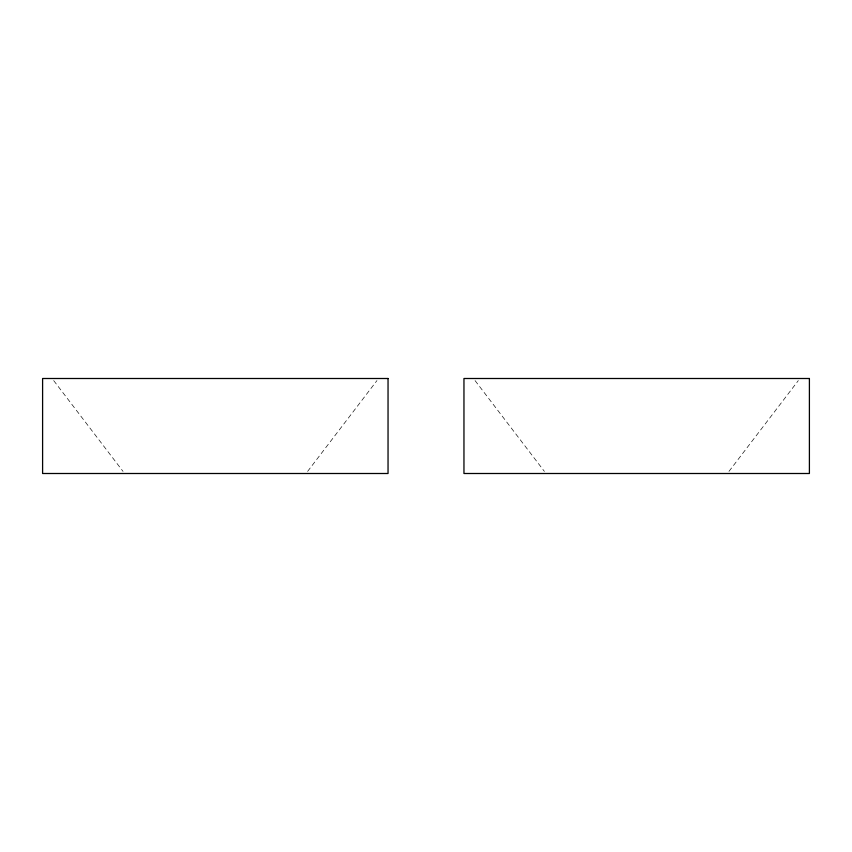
<?xml version="1.0" encoding="UTF-8"?>
<svg xmlns="http://www.w3.org/2000/svg" width="852" height="852" viewBox="0 0 852 852"><rect width="100%" height="100%" fill="white"/><g stroke="black" fill="none" stroke-linecap="round" stroke-linejoin="round"><path stroke-width="0.64" stroke-dasharray="4.26 3.19" d="M307.615 471.39L376.935 380.61M728.971 471.39L798.292 380.61M475.065 380.61L544.385 471.39M53.708 380.61L123.029 471.39"/><path stroke-width="1.28" d="M388.043 378.501L42.6 378.501L42.6 473.499L388.043 473.499L388.043 378.501M809.4 378.501L463.957 378.501L463.957 473.499L809.4 473.499L809.4 378.501"/></g></svg>
